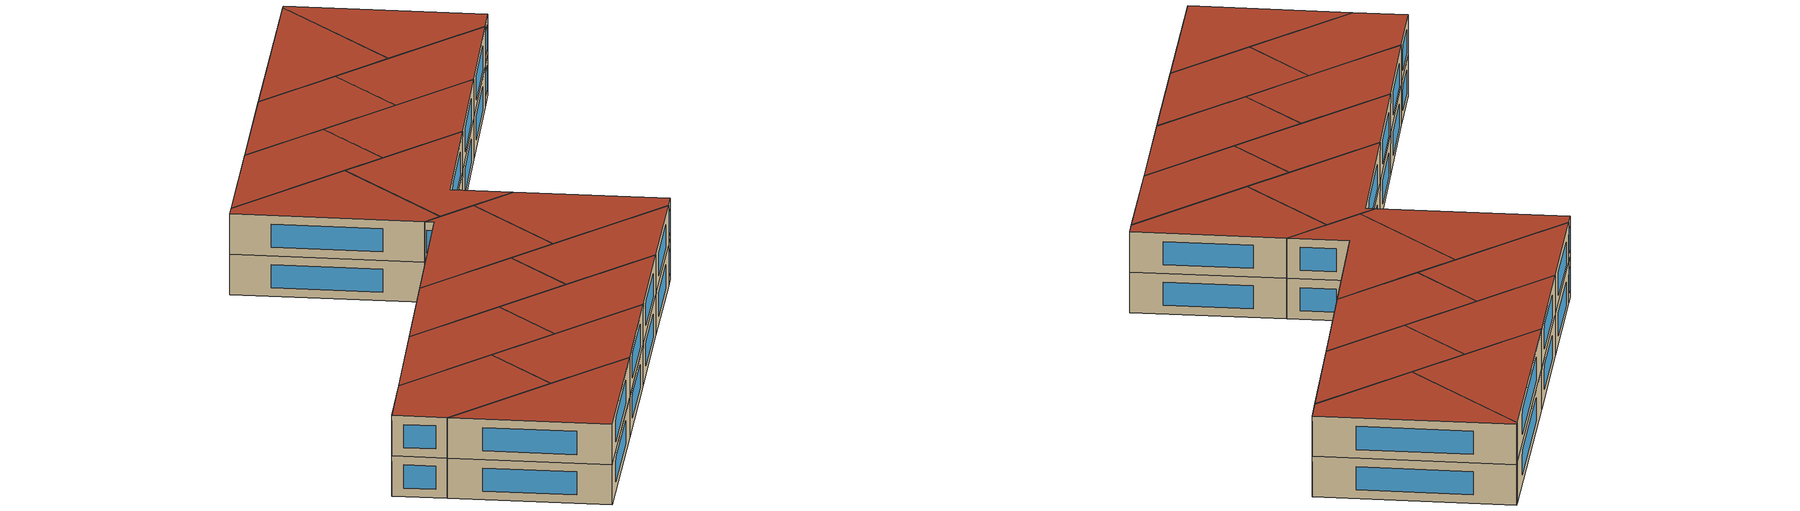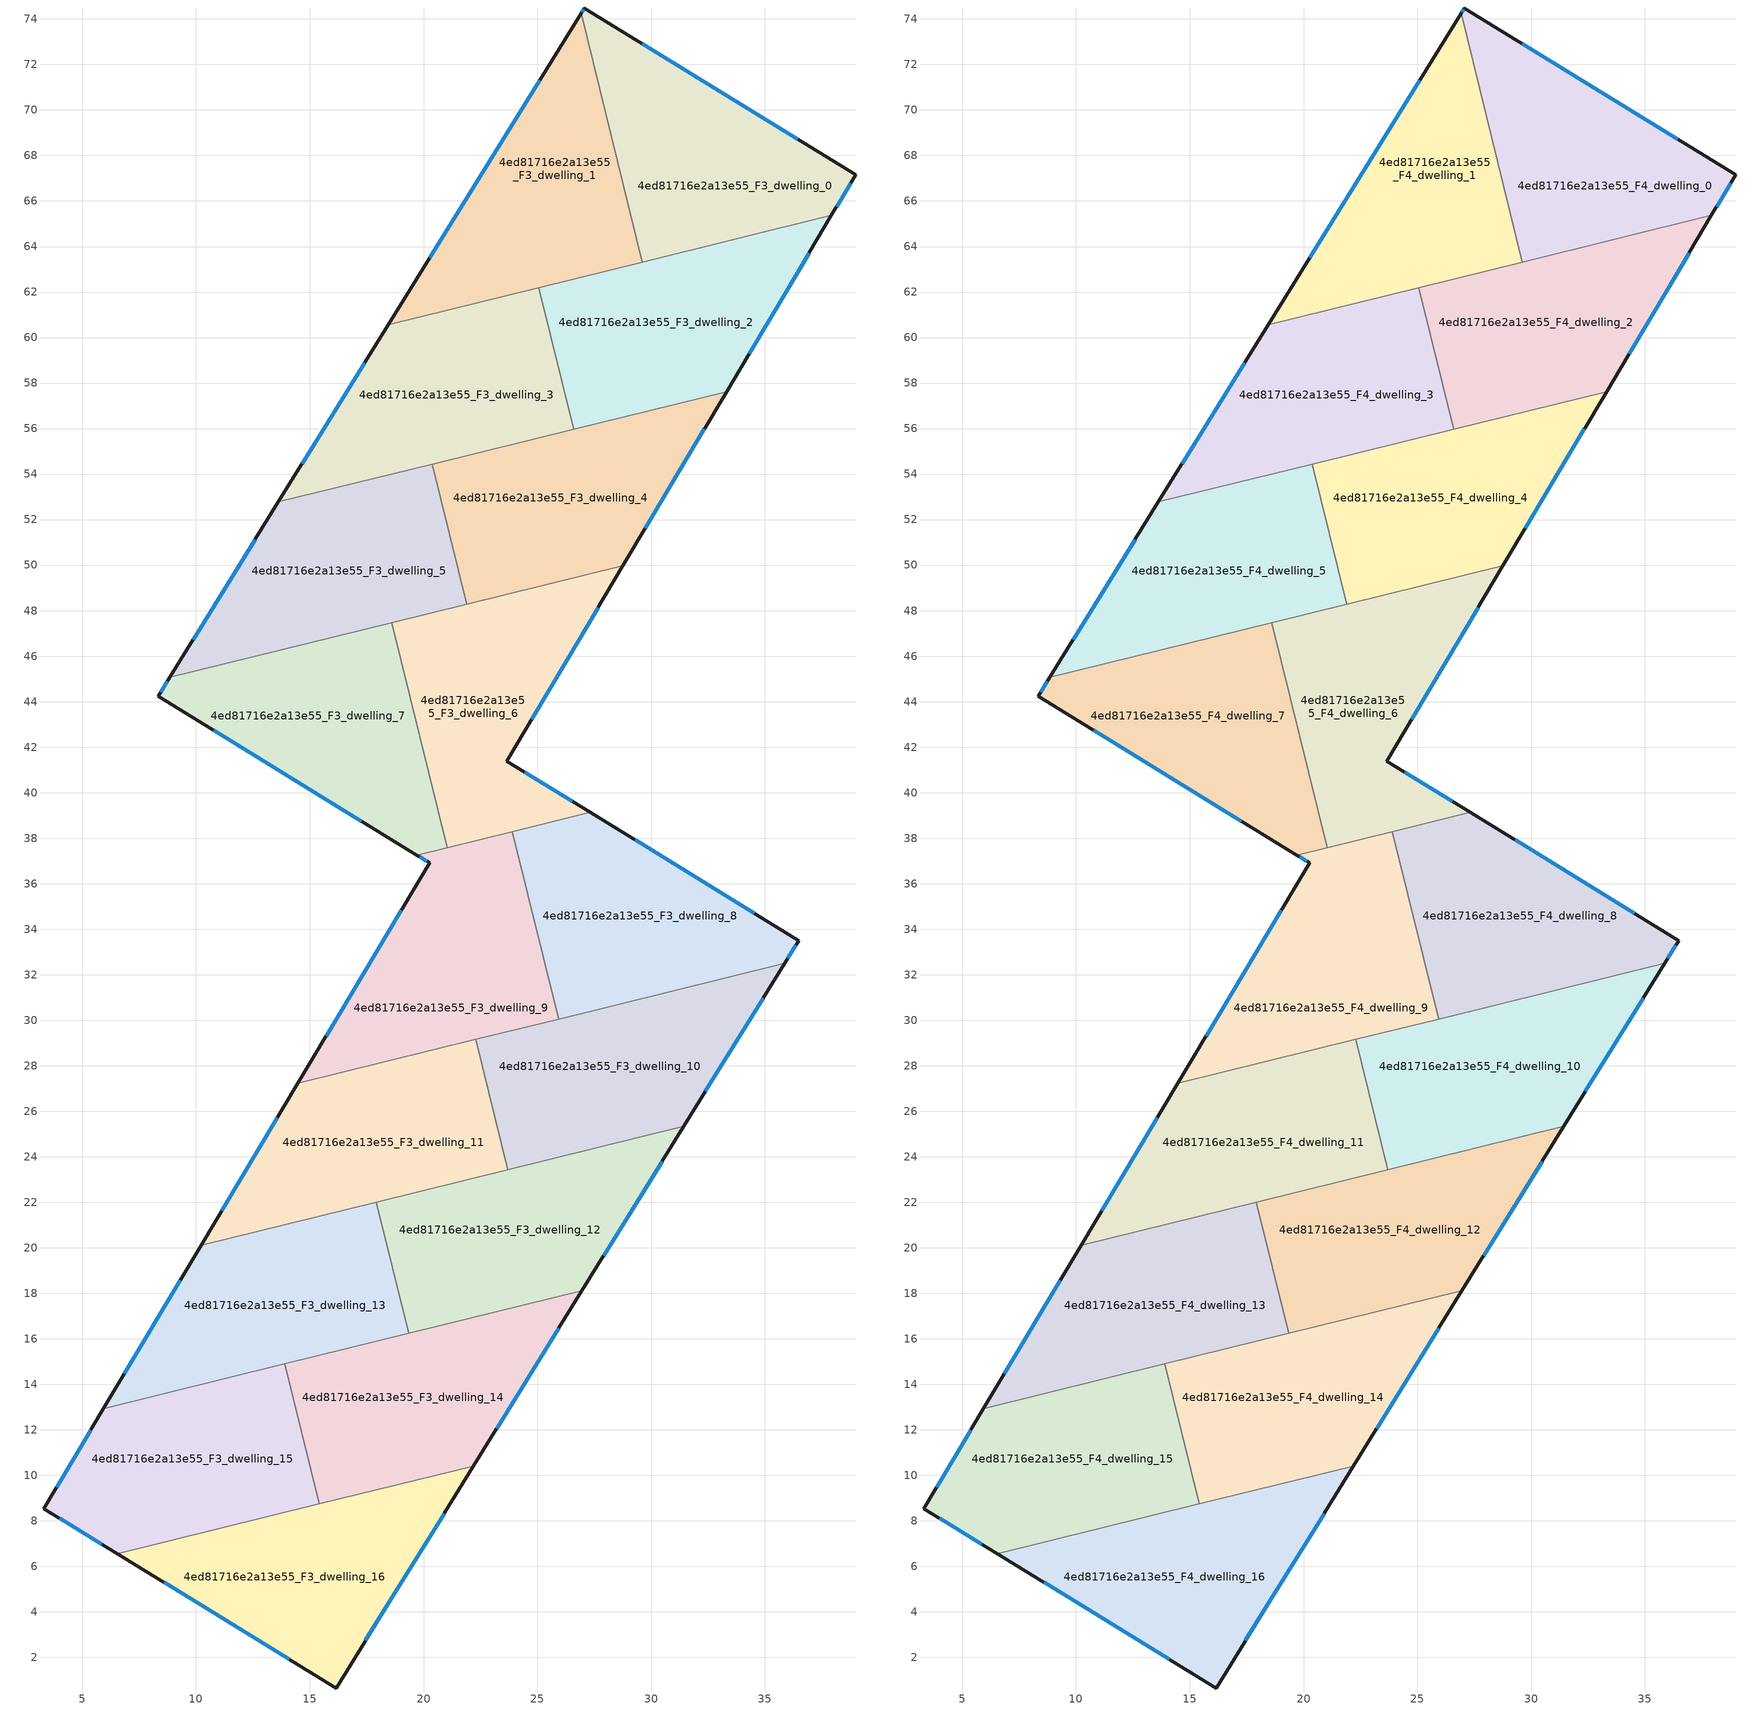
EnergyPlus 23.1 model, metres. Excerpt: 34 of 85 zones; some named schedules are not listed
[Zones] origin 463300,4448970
4ed81716e2a13e55_F3_dwelling_0
 floor to 4ed81716e2a13e55_F2_dwelling_0 (EU_floor_Construction): 38.99,67.15 37.93,65.36 29.61,63.32 26.92,74.25 27.07,74.48 z9
 wall outside (EU_wall_Construction): 37.93,65.36 38.99,67.15 27.07,74.48 26.92,74.25 z9:12
 wall to 4ed81716e2a13e55_F3_dwelling_1 (EU_wall_Construction): 26.92,74.25 29.61,63.32 z9:12
 wall to 4ed81716e2a13e55_F3_dwelling_2 (EU_wall_Construction): 29.61,63.32 37.93,65.36 z9:12
 window (EU_Window_Construction): 38.16,65.75 38.76,66.77 / 27.04,74.43 26.95,74.3 / 36.44,68.72 29.62,72.91 z9.64:11.36
4ed81716e2a13e55_F3_dwelling_1
 floor to 4ed81716e2a13e55_F2_dwelling_1 (EU_floor_Construction): 26.92,74.25 29.61,63.32 18.45,60.57 z9
 wall outside (EU_wall_Construction): 26.92,74.25 18.45,60.57 z9:12
 wall to 4ed81716e2a13e55_F3_dwelling_3 (EU_wall_Construction): 18.45,60.57 25.06,62.2 z9:12
 wall to 4ed81716e2a13e55_F3_dwelling_2 (EU_wall_Construction): 25.07,62.2 29.61,63.32 z9:12
 window (EU_Window_Construction): 25.11,71.32 20.27,63.5 z9.64:11.36
4ed81716e2a13e55_F3_dwelling_10
 floor to 4ed81716e2a13e55_F2_dwelling_10 (EU_floor_Construction): 35.88,32.5 31.44,25.34 23.71,23.43 22.3,29.16 z9
 wall outside (EU_wall_Construction): 31.44,25.34 35.88,32.5 z9:12
 wall to 4ed81716e2a13e55_F3_dwelling_11 (EU_wall_Construction): 22.3,29.16 23.71,23.43 z9:12
 wall to 4ed81716e2a13e55_F3_dwelling_12 (EU_wall_Construction): 23.71,23.43 31.44,25.34 z9:12
 wall to 4ed81716e2a13e55_F3_dwelling_8 (EU_wall_Construction): 35.88,32.5 25.94,30.05 z9:12
 wall to 4ed81716e2a13e55_F3_dwelling_9 (EU_wall_Construction): 25.94,30.05 22.3,29.16 z9:12
 window (EU_Window_Construction): 32.39,26.87 34.93,30.97 z9.64:11.36
4ed81716e2a13e55_F3_dwelling_11
 floor to 4ed81716e2a13e55_F2_dwelling_11 (EU_floor_Construction): 22.3,29.16 23.71,23.43 10.23,20.11 14.48,27.23 z9
 wall outside (EU_wall_Construction): 14.48,27.23 10.23,20.11 z9:12
 wall to 4ed81716e2a13e55_F3_dwelling_9 (EU_wall_Construction): 22.3,29.16 14.48,27.23 z9:12
 wall to 4ed81716e2a13e55_F3_dwelling_13 (EU_wall_Construction): 10.23,20.11 17.93,22.01 z9:12
 wall to 4ed81716e2a13e55_F3_dwelling_12 (EU_wall_Construction): 17.93,22.01 23.71,23.43 z9:12
 window (EU_Window_Construction): 13.57,25.71 11.14,21.64 z9.64:11.36
4ed81716e2a13e55_F3_dwelling_12
 floor to 4ed81716e2a13e55_F2_dwelling_12 (EU_floor_Construction): 31.44,25.34 26.96,18.11 19.35,16.24 17.93,22.01 z9
 wall outside (EU_wall_Construction): 26.96,18.11 31.44,25.34 z9:12
 wall to 4ed81716e2a13e55_F3_dwelling_13 (EU_wall_Construction): 17.93,22.01 19.35,16.24 z9:12
 wall to 4ed81716e2a13e55_F3_dwelling_14 (EU_wall_Construction): 19.35,16.24 26.96,18.11 z9:12
 window (EU_Window_Construction): 27.92,19.66 30.48,23.79 z9.64:11.36
4ed81716e2a13e55_F3_dwelling_13
 floor to 4ed81716e2a13e55_F2_dwelling_13 (EU_floor_Construction): 17.93,22.01 19.35,16.24 5.94,12.93 10.23,20.11 z9
 wall outside (EU_wall_Construction): 10.23,20.11 5.94,12.93 z9:12
 wall to 4ed81716e2a13e55_F3_dwelling_15 (EU_wall_Construction): 5.94,12.93 13.91,14.89 z9:12
 wall to 4ed81716e2a13e55_F3_dwelling_14 (EU_wall_Construction): 13.91,14.9 19.35,16.24 z9:12
 window (EU_Window_Construction): 9.31,18.57 6.86,14.47 z9.64:11.36
4ed81716e2a13e55_F3_dwelling_14
 floor to 4ed81716e2a13e55_F2_dwelling_14 (EU_floor_Construction): 26.96,18.11 22.2,10.41 15.42,8.74 13.91,14.89 z9
 wall outside (EU_wall_Construction): 22.2,10.41 26.96,18.11 z9:12
 wall to 4ed81716e2a13e55_F3_dwelling_15 (EU_wall_Construction): 13.91,14.89 15.42,8.74 z9:12
 wall to 4ed81716e2a13e55_F3_dwelling_16 (EU_wall_Construction): 15.42,8.74 22.2,10.41 z9:12
 window (EU_Window_Construction): 23.22,12.06 25.94,16.46 z9.64:11.36
4ed81716e2a13e55_F3_dwelling_15
 floor to 4ed81716e2a13e55_F2_dwelling_15 (EU_floor_Construction): 13.91,14.89 15.42,8.74 6.55,6.56 3.31,8.54 5.94,12.93 z9
 wall outside (EU_wall_Construction): 5.94,12.93 3.31,8.54 6.55,6.56 z9:12
 wall to 4ed81716e2a13e55_F3_dwelling_16 (EU_wall_Construction): 6.55,6.56 15.42,8.74 z9:12
 window (EU_Window_Construction): 4.01,8.12 5.85,6.98 / 5.37,11.99 3.87,9.48 z9.64:11.36
4ed81716e2a13e55_F3_dwelling_16
 floor to 4ed81716e2a13e55_F2_dwelling_16 (EU_floor_Construction): 22.2,10.41 16.15,0.66 6.55,6.56 z9
 wall outside (EU_wall_Construction): 6.55,6.56 16.15,0.66 22.2,10.41 z9:12
 window (EU_Window_Construction): 17.45,2.74 20.9,8.32 / 8.6,5.29 14.1,1.92 z9.64:11.36
4ed81716e2a13e55_F3_dwelling_2
 floor to 4ed81716e2a13e55_F2_dwelling_2 (EU_floor_Construction): 37.93,65.36 33.32,57.62 26.6,55.97 25.07,62.2 z9
 wall outside (EU_wall_Construction): 33.32,57.62 37.93,65.36 z9:12
 wall to 4ed81716e2a13e55_F3_dwelling_3 (EU_wall_Construction): 25.07,62.2 26.6,55.97 z9:12
 wall to 4ed81716e2a13e55_F3_dwelling_4 (EU_wall_Construction): 26.6,55.97 33.32,57.62 z9:12
 window (EU_Window_Construction): 34.31,59.28 36.94,63.71 z9.64:11.36
4ed81716e2a13e55_F3_dwelling_3
 floor to 4ed81716e2a13e55_F2_dwelling_3 (EU_floor_Construction): 25.07,62.2 26.6,55.97 13.63,52.78 18.45,60.57 z9
 wall outside (EU_wall_Construction): 18.45,60.57 13.63,52.78 z9:12
 wall to 4ed81716e2a13e55_F3_dwelling_5 (EU_wall_Construction): 13.63,52.78 20.38,54.44 z9:12
 wall to 4ed81716e2a13e55_F3_dwelling_4 (EU_wall_Construction): 20.38,54.44 26.6,55.97 z9:12
 window (EU_Window_Construction): 17.42,58.9 14.66,54.44 z9.64:11.36
4ed81716e2a13e55_F3_dwelling_4
 floor to 4ed81716e2a13e55_F2_dwelling_4 (EU_floor_Construction): 33.32,57.62 28.76,49.97 21.9,48.28 20.38,54.44 z9
 wall outside (EU_wall_Construction): 28.76,49.97 33.32,57.62 z9:12
 wall to 4ed81716e2a13e55_F3_dwelling_5 (EU_wall_Construction): 20.38,54.44 21.9,48.28 z9:12
 wall to 4ed81716e2a13e55_F3_dwelling_6 (EU_wall_Construction): 21.9,48.28 28.76,49.97 z9:12
 window (EU_Window_Construction): 29.74,51.61 32.34,55.98 z9.64:11.36
4ed81716e2a13e55_F3_dwelling_5
 floor to 4ed81716e2a13e55_F2_dwelling_5 (EU_floor_Construction): 20.38,54.44 21.9,48.28 8.85,45.07 13.63,52.78 z9
 wall outside (EU_wall_Construction): 13.63,52.78 8.85,45.07 z9:12
 wall to 4ed81716e2a13e55_F3_dwelling_7 (EU_wall_Construction): 8.85,45.07 18.61,47.47 z9:12
 wall to 4ed81716e2a13e55_F3_dwelling_6 (EU_wall_Construction): 18.61,47.47 21.9,48.28 z9:12
 window (EU_Window_Construction): 12.6,51.12 9.88,46.72 z9.64:11.36
4ed81716e2a13e55_F3_dwelling_6
 floor to 4ed81716e2a13e55_F2_dwelling_6 (EU_floor_Construction): 28.76,49.97 23.66,41.39 27.33,39.13 21.04,37.58 18.61,47.47 z9
 wall outside (EU_wall_Construction): 27.33,39.13 23.66,41.39 28.76,49.97 z9:12
 wall to 4ed81716e2a13e55_F3_dwelling_7 (EU_wall_Construction): 18.61,47.47 21.04,37.58 z9:12
 wall to 4ed81716e2a13e55_F3_dwelling_8 (EU_wall_Construction): 23.91,38.29 27.33,39.13 z9:12
 wall to 4ed81716e2a13e55_F3_dwelling_9 (EU_wall_Construction): 21.04,37.58 23.91,38.29 z9:12
 window (EU_Window_Construction): 24.75,43.23 27.67,48.13 / 26.54,39.61 24.44,40.9 z9.64:11.36
4ed81716e2a13e55_F3_dwelling_7
 floor to 4ed81716e2a13e55_F2_dwelling_7 (EU_floor_Construction): 18.61,47.47 21.04,37.58 19.71,37.25 8.34,44.24 8.85,45.07 z9
 wall outside (EU_wall_Construction): 8.85,45.07 8.34,44.24 19.71,37.25 z9:12
 wall to 4ed81716e2a13e55_F3_dwelling_9 (EU_wall_Construction): 19.71,37.25 21.04,37.58 z9:12
 window (EU_Window_Construction): 8.74,44.89 8.45,44.41 / 10.77,42.74 17.27,38.75 z9.64:11.36
4ed81716e2a13e55_F3_dwelling_8
 floor to 4ed81716e2a13e55_F2_dwelling_8 (EU_floor_Construction): 36.5,33.5 35.88,32.5 25.94,30.05 23.91,38.29 27.33,39.13 z9
 wall outside (EU_wall_Construction): 35.88,32.5 36.5,33.5 27.33,39.13 z9:12
 wall to 4ed81716e2a13e55_F3_dwelling_9 (EU_wall_Construction): 23.91,38.29 25.94,30.05 z9:12
 window (EU_Window_Construction): 34.53,34.71 29.3,37.92 / 36.01,32.71 36.36,33.29 z9.64:11.36
4ed81716e2a13e55_F3_dwelling_9
 floor to 4ed81716e2a13e55_F2_dwelling_9 (EU_floor_Construction): 23.91,38.29 25.94,30.05 14.48,27.23 20.26,36.91 19.71,37.25 z9
 wall outside (EU_wall_Construction): 19.71,37.25 20.26,36.91 14.48,27.23 z9:12
 window (EU_Window_Construction): 19.82,37.18 20.14,36.98 / 19.02,34.84 15.72,29.31 z9.64:11.36
4ed81716e2a13e55_F4_dwelling_0
 floor to 4ed81716e2a13e55_F3_dwelling_0 (EU_floor_Construction): 38.99,67.15 37.93,65.36 29.61,63.32 26.92,74.25 27.07,74.48 z12
 wall outside (EU_wall_Construction): 37.93,65.36 38.99,67.15 27.07,74.48 26.92,74.25 z12:15
 wall to 4ed81716e2a13e55_F4_dwelling_1 (EU_wall_Construction): 26.92,74.25 29.61,63.32 z12:15
 wall to 4ed81716e2a13e55_F4_dwelling_2 (EU_wall_Construction): 29.61,63.32 37.93,65.36 z12:15
 window (EU_Window_Construction): 38.16,65.75 38.76,66.77 / 27.04,74.43 26.95,74.3 / 36.44,68.72 29.62,72.91 z12.64:14.36
 roof outside (EU_roof_Construction): 37.93,65.36 38.99,67.15 27.07,74.48 26.92,74.25 29.61,63.32 z15
4ed81716e2a13e55_F4_dwelling_1
 floor to 4ed81716e2a13e55_F3_dwelling_1 (EU_floor_Construction): 26.92,74.25 29.61,63.32 18.45,60.57 z12
 wall outside (EU_wall_Construction): 26.92,74.25 18.45,60.57 z12:15
 wall to 4ed81716e2a13e55_F4_dwelling_3 (EU_wall_Construction): 18.45,60.57 25.06,62.2 z12:15
 wall to 4ed81716e2a13e55_F4_dwelling_2 (EU_wall_Construction): 25.07,62.2 29.61,63.32 z12:15
 window (EU_Window_Construction): 25.11,71.32 20.27,63.5 z12.64:14.36
 roof outside (EU_roof_Construction): 29.61,63.32 26.92,74.25 18.45,60.57 z15
4ed81716e2a13e55_F4_dwelling_10
 floor to 4ed81716e2a13e55_F3_dwelling_10 (EU_floor_Construction): 35.88,32.5 31.44,25.34 23.71,23.43 22.3,29.16 z12
 wall outside (EU_wall_Construction): 31.44,25.34 35.88,32.5 z12:15
 wall to 4ed81716e2a13e55_F4_dwelling_11 (EU_wall_Construction): 22.3,29.16 23.71,23.43 z12:15
 wall to 4ed81716e2a13e55_F4_dwelling_12 (EU_wall_Construction): 23.71,23.43 31.44,25.34 z12:15
 wall to 4ed81716e2a13e55_F4_dwelling_8 (EU_wall_Construction): 35.88,32.5 25.94,30.05 z12:15
 wall to 4ed81716e2a13e55_F4_dwelling_9 (EU_wall_Construction): 25.94,30.05 22.3,29.16 z12:15
 window (EU_Window_Construction): 32.39,26.87 34.93,30.97 z12.64:14.36
 roof outside (EU_roof_Construction): 31.44,25.34 35.88,32.5 22.3,29.16 23.71,23.43 z15
4ed81716e2a13e55_F4_dwelling_11
 floor to 4ed81716e2a13e55_F3_dwelling_11 (EU_floor_Construction): 22.3,29.16 23.71,23.43 10.23,20.11 14.48,27.23 z12
 wall outside (EU_wall_Construction): 14.48,27.23 10.23,20.11 z12:15
 wall to 4ed81716e2a13e55_F4_dwelling_9 (EU_wall_Construction): 22.3,29.16 14.48,27.23 z12:15
 wall to 4ed81716e2a13e55_F4_dwelling_13 (EU_wall_Construction): 10.23,20.11 17.93,22.01 z12:15
 wall to 4ed81716e2a13e55_F4_dwelling_12 (EU_wall_Construction): 17.93,22.01 23.71,23.43 z12:15
 window (EU_Window_Construction): 13.57,25.71 11.14,21.64 z12.64:14.36
 roof outside (EU_roof_Construction): 23.71,23.43 22.3,29.16 14.48,27.23 10.23,20.11 z15
4ed81716e2a13e55_F4_dwelling_12
 floor to 4ed81716e2a13e55_F3_dwelling_12 (EU_floor_Construction): 31.44,25.34 26.96,18.11 19.35,16.24 17.93,22.01 z12
 wall outside (EU_wall_Construction): 26.96,18.11 31.44,25.34 z12:15
 wall to 4ed81716e2a13e55_F4_dwelling_13 (EU_wall_Construction): 17.93,22.01 19.35,16.24 z12:15
 wall to 4ed81716e2a13e55_F4_dwelling_14 (EU_wall_Construction): 19.35,16.24 26.96,18.11 z12:15
 window (EU_Window_Construction): 27.92,19.66 30.48,23.79 z12.64:14.36
 roof outside (EU_roof_Construction): 26.96,18.11 31.44,25.34 17.93,22.01 19.35,16.24 z15
4ed81716e2a13e55_F4_dwelling_13
 floor to 4ed81716e2a13e55_F3_dwelling_13 (EU_floor_Construction): 17.93,22.01 19.35,16.24 5.94,12.93 10.23,20.11 z12
 wall outside (EU_wall_Construction): 10.23,20.11 5.94,12.93 z12:15
 wall to 4ed81716e2a13e55_F4_dwelling_15 (EU_wall_Construction): 5.94,12.93 13.91,14.89 z12:15
 wall to 4ed81716e2a13e55_F4_dwelling_14 (EU_wall_Construction): 13.91,14.9 19.35,16.24 z12:15
 window (EU_Window_Construction): 9.31,18.57 6.86,14.47 z12.64:14.36
 roof outside (EU_roof_Construction): 19.35,16.24 17.93,22.01 10.23,20.11 5.94,12.93 z15
4ed81716e2a13e55_F4_dwelling_14
 floor to 4ed81716e2a13e55_F3_dwelling_14 (EU_floor_Construction): 26.96,18.11 22.2,10.41 15.42,8.74 13.91,14.89 z12
 wall outside (EU_wall_Construction): 22.2,10.41 26.96,18.11 z12:15
 wall to 4ed81716e2a13e55_F4_dwelling_15 (EU_wall_Construction): 13.91,14.89 15.42,8.74 z12:15
 wall to 4ed81716e2a13e55_F4_dwelling_16 (EU_wall_Construction): 15.42,8.74 22.2,10.41 z12:15
 window (EU_Window_Construction): 23.22,12.06 25.94,16.46 z12.64:14.36
 roof outside (EU_roof_Construction): 22.2,10.41 26.96,18.11 13.91,14.89 15.42,8.74 z15
4ed81716e2a13e55_F4_dwelling_15
 floor to 4ed81716e2a13e55_F3_dwelling_15 (EU_floor_Construction): 13.91,14.89 15.42,8.74 6.55,6.56 3.31,8.54 5.94,12.93 z12
 wall outside (EU_wall_Construction): 5.94,12.93 3.31,8.54 6.55,6.56 z12:15
 wall to 4ed81716e2a13e55_F4_dwelling_16 (EU_wall_Construction): 6.55,6.56 15.42,8.74 z12:15
 window (EU_Window_Construction): 4.01,8.12 5.85,6.98 / 5.37,11.99 3.87,9.48 z12.64:14.36
 roof outside (EU_roof_Construction): 15.42,8.74 13.91,14.89 5.94,12.93 3.31,8.54 6.55,6.56 z15
4ed81716e2a13e55_F4_dwelling_16
 floor to 4ed81716e2a13e55_F3_dwelling_16 (EU_floor_Construction): 22.2,10.41 16.15,0.66 6.55,6.56 z12
 wall outside (EU_wall_Construction): 6.55,6.56 16.15,0.66 22.2,10.41 z12:15
 window (EU_Window_Construction): 17.45,2.74 20.9,8.32 / 8.6,5.29 14.1,1.92 z12.64:14.36
 roof outside (EU_roof_Construction): 16.15,0.66 22.2,10.41 6.55,6.56 z15
4ed81716e2a13e55_F4_dwelling_2
 floor to 4ed81716e2a13e55_F3_dwelling_2 (EU_floor_Construction): 37.93,65.36 33.32,57.62 26.6,55.97 25.07,62.2 z12
 wall outside (EU_wall_Construction): 33.32,57.62 37.93,65.36 z12:15
 wall to 4ed81716e2a13e55_F4_dwelling_3 (EU_wall_Construction): 25.07,62.2 26.6,55.97 z12:15
 wall to 4ed81716e2a13e55_F4_dwelling_4 (EU_wall_Construction): 26.6,55.97 33.32,57.62 z12:15
 window (EU_Window_Construction): 34.31,59.28 36.94,63.71 z12.64:14.36
 roof outside (EU_roof_Construction): 33.32,57.62 37.93,65.36 25.07,62.2 26.6,55.97 z15
4ed81716e2a13e55_F4_dwelling_3
 floor to 4ed81716e2a13e55_F3_dwelling_3 (EU_floor_Construction): 25.07,62.2 26.6,55.97 13.63,52.78 18.45,60.57 z12
 wall outside (EU_wall_Construction): 18.45,60.57 13.63,52.78 z12:15
 wall to 4ed81716e2a13e55_F4_dwelling_5 (EU_wall_Construction): 13.63,52.78 20.38,54.44 z12:15
 wall to 4ed81716e2a13e55_F4_dwelling_4 (EU_wall_Construction): 20.38,54.44 26.6,55.97 z12:15
 window (EU_Window_Construction): 17.42,58.9 14.66,54.44 z12.64:14.36
 roof outside (EU_roof_Construction): 26.6,55.97 25.07,62.2 18.45,60.57 13.63,52.78 z15
4ed81716e2a13e55_F4_dwelling_4
 floor to 4ed81716e2a13e55_F3_dwelling_4 (EU_floor_Construction): 33.32,57.62 28.76,49.97 21.9,48.28 20.38,54.44 z12
 wall outside (EU_wall_Construction): 28.76,49.97 33.32,57.62 z12:15
 wall to 4ed81716e2a13e55_F4_dwelling_5 (EU_wall_Construction): 20.38,54.44 21.9,48.28 z12:15
 wall to 4ed81716e2a13e55_F4_dwelling_6 (EU_wall_Construction): 21.9,48.28 28.76,49.97 z12:15
 window (EU_Window_Construction): 29.74,51.61 32.34,55.98 z12.64:14.36
 roof outside (EU_roof_Construction): 28.76,49.97 33.32,57.62 20.38,54.44 21.9,48.28 z15
4ed81716e2a13e55_F4_dwelling_5
 floor to 4ed81716e2a13e55_F3_dwelling_5 (EU_floor_Construction): 20.38,54.44 21.9,48.28 8.85,45.07 13.63,52.78 z12
 wall outside (EU_wall_Construction): 13.63,52.78 8.85,45.07 z12:15
 wall to 4ed81716e2a13e55_F4_dwelling_7 (EU_wall_Construction): 8.85,45.07 18.61,47.47 z12:15
 wall to 4ed81716e2a13e55_F4_dwelling_6 (EU_wall_Construction): 18.61,47.47 21.9,48.28 z12:15
 window (EU_Window_Construction): 12.6,51.12 9.88,46.72 z12.64:14.36
 roof outside (EU_roof_Construction): 21.9,48.28 20.38,54.44 13.63,52.78 8.85,45.07 z15
4ed81716e2a13e55_F4_dwelling_6
 floor to 4ed81716e2a13e55_F3_dwelling_6 (EU_floor_Construction): 28.76,49.97 23.66,41.39 27.33,39.13 21.04,37.58 18.61,47.47 z12
 wall outside (EU_wall_Construction): 27.33,39.13 23.66,41.39 28.76,49.97 z12:15
 wall to 4ed81716e2a13e55_F4_dwelling_7 (EU_wall_Construction): 18.61,47.47 21.04,37.58 z12:15
 wall to 4ed81716e2a13e55_F4_dwelling_8 (EU_wall_Construction): 23.91,38.29 27.33,39.13 z12:15
 wall to 4ed81716e2a13e55_F4_dwelling_9 (EU_wall_Construction): 21.04,37.58 23.91,38.29 z12:15
 window (EU_Window_Construction): 24.75,43.23 27.67,48.13 / 26.54,39.61 24.44,40.9 z12.64:14.36
 roof outside (EU_roof_Construction): 27.33,39.13 23.66,41.39 28.76,49.97 18.61,47.47 21.04,37.58 z15
4ed81716e2a13e55_F4_dwelling_7
 floor to 4ed81716e2a13e55_F3_dwelling_7 (EU_floor_Construction): 18.61,47.47 21.04,37.58 19.71,37.25 8.34,44.24 8.85,45.07 z12
 wall outside (EU_wall_Construction): 8.85,45.07 8.34,44.24 19.71,37.25 z12:15
 wall to 4ed81716e2a13e55_F4_dwelling_9 (EU_wall_Construction): 19.71,37.25 21.04,37.58 z12:15
 window (EU_Window_Construction): 8.74,44.89 8.45,44.41 / 10.77,42.74 17.27,38.75 z12.64:14.36
 roof outside (EU_roof_Construction): 21.04,37.58 18.61,47.47 8.85,45.07 8.34,44.24 19.71,37.25 z15
4ed81716e2a13e55_F4_dwelling_8
 floor to 4ed81716e2a13e55_F3_dwelling_8 (EU_floor_Construction): 36.5,33.5 35.88,32.5 25.94,30.05 23.91,38.29 27.33,39.13 z12
 wall outside (EU_wall_Construction): 35.88,32.5 36.5,33.5 27.33,39.13 z12:15
 wall to 4ed81716e2a13e55_F4_dwelling_9 (EU_wall_Construction): 23.91,38.29 25.94,30.05 z12:15
 window (EU_Window_Construction): 34.53,34.71 29.3,37.92 / 36.01,32.71 36.36,33.29 z12.64:14.36
 roof outside (EU_roof_Construction): 35.88,32.5 36.5,33.5 27.33,39.13 23.91,38.29 25.94,30.05 z15
4ed81716e2a13e55_F4_dwelling_9
 floor to 4ed81716e2a13e55_F3_dwelling_9 (EU_floor_Construction): 23.91,38.29 25.94,30.05 14.48,27.23 20.26,36.91 19.71,37.25 z12
 wall outside (EU_wall_Construction): 19.71,37.25 20.26,36.91 14.48,27.23 z12:15
 window (EU_Window_Construction): 19.82,37.18 20.14,36.98 / 19.02,34.84 15.72,29.31 z12.64:14.36
 roof outside (EU_roof_Construction): 25.94,30.05 23.91,38.29 19.71,37.25 20.26,36.91 14.48,27.23 z15
[Building]
EU S2 Campaign: North Axis=0; Terrain=City; Solar Distribution=FullExterior
[Site:Location]
Yerevan-Zvartnots.Intl.AP: Latitude=40.15; Longitude=44.383; Time Zone=4; Elevation=854
[SizingPeriod:WeatherFileDays]
AnnualSizingPeriod: Begin Month=1; Begin Day of Month=1; End Month=12; End Day of Month=31; Day of Week for Start Day=Monday; Use Weather File Daylight Saving Period=No; Use Weather File Rain and Snow Indicators=No
[MATERIAL]
EU_InternalMass_Material: Roughness=MediumRough; Thickness=0.1; Conductivity=1; Density=1800; Specific Heat=900; Thermal Absorptance=0.9; Solar Absorptance=0.7; Visible Absorptance=0.7
[MATERIAL:NOMASS] Roughness=MediumRough; Thermal Absorptance=0.9; Solar Absorptance=0.7; Visible Absorptance=0.7
Name | Thermal Resistance
EU_wall_NoMass | 1.05043
EU_roof_NoMass | 1.45357
EU_floor_NoMass | 0.478065
[WINDOWMATERIAL:SIMPLEGLAZINGSYSTEM]
EU_Window_SimpleGlazing: UFactor=2.5566; Solar Heat Gain Coefficient=0.75; Visible Transmittance=0.75
[CONSTRUCTION]
EU_wall_Construction: EU_wall_NoMass
EU_roof_Construction: EU_roof_NoMass
EU_floor_Construction: EU_floor_NoMass
EU_Window_Construction: EU_Window_SimpleGlazing
EU_InternalMass_Construction: EU_InternalMass_Material
[ZONE] Type=1; Multiplier=1; Ceiling Height=autocalculate; Floor Area=autocalculate; Part of Total Floor Area=Yes
Name | Volume
4ed81716e2a13e55_F3_dwelling_0; 4ed81716e2a13e55_F4_dwelling_0; 4ed81716e2a13e55_F3_dwelling_13; 4ed81716e2a13e55_F4_dwelling_13 | 194.057
4ed81716e2a13e55_F3_dwelling_1; 4ed81716e2a13e55_F4_dwelling_1; 4ed81716e2a13e55_F3_dwelling_11; 4ed81716e2a13e55_F4_dwelling_11 | 194.056
4ed81716e2a13e55_F3_dwelling_10; 4ed81716e2a13e55_F4_dwelling_10; 4ed81716e2a13e55_F3_dwelling_7; 4ed81716e2a13e55_F4_dwelling_7 | 194.049
4ed81716e2a13e55_F3_dwelling_12; 4ed81716e2a13e55_F4_dwelling_12 | 194.041
4ed81716e2a13e55_F3_dwelling_14; 4ed81716e2a13e55_F4_dwelling_14 | 194.054
4ed81716e2a13e55_F3_dwelling_15; 4ed81716e2a13e55_F4_dwelling_15 | 194.063
4ed81716e2a13e55_F3_dwelling_16; 4ed81716e2a13e55_F4_dwelling_16; 4ed81716e2a13e55_F3_dwelling_5; 4ed81716e2a13e55_F4_dwelling_5 | 194.046
4ed81716e2a13e55_F3_dwelling_2; 4ed81716e2a13e55_F4_dwelling_2 | 194.045
4ed81716e2a13e55_F3_dwelling_3; 4ed81716e2a13e55_F4_dwelling_3 | 194.053
4ed81716e2a13e55_F3_dwelling_4; 4ed81716e2a13e55_F4_dwelling_4 | 194.058
4ed81716e2a13e55_F3_dwelling_6; 4ed81716e2a13e55_F4_dwelling_6 | 194.039
4ed81716e2a13e55_F3_dwelling_8; 4ed81716e2a13e55_F4_dwelling_8 | 194.042
4ed81716e2a13e55_F3_dwelling_9; 4ed81716e2a13e55_F4_dwelling_9 | 194.05
[INTERNALMASS] Construction=EU_InternalMass_Construction
Name | Zone or ZoneList | Surface Area
4ed81716e2a13e55_F3_dwelling_0_EU_InternalMass | 4ed81716e2a13e55_F3_dwelling_0 | 64.6848
4ed81716e2a13e55_F3_dwelling_1_EU_InternalMass | 4ed81716e2a13e55_F3_dwelling_1 | 64.685
4ed81716e2a13e55_F3_dwelling_2_EU_InternalMass | 4ed81716e2a13e55_F3_dwelling_2 | 64.6818
4ed81716e2a13e55_F3_dwelling_3_EU_InternalMass | 4ed81716e2a13e55_F3_dwelling_3 | 64.6837
4ed81716e2a13e55_F3_dwelling_4_EU_InternalMass | 4ed81716e2a13e55_F3_dwelling_4 | 64.6871
4ed81716e2a13e55_F3_dwelling_5_EU_InternalMass | 4ed81716e2a13e55_F3_dwelling_5 | 64.6851
4ed81716e2a13e55_F3_dwelling_6_EU_InternalMass | 4ed81716e2a13e55_F3_dwelling_6 | 64.6796
4ed81716e2a13e55_F3_dwelling_7_EU_InternalMass | 4ed81716e2a13e55_F3_dwelling_7 | 64.6816
4ed81716e2a13e55_F3_dwelling_8_EU_InternalMass | 4ed81716e2a13e55_F3_dwelling_8 | 64.6768
4ed81716e2a13e55_F3_dwelling_9_EU_InternalMass | 4ed81716e2a13e55_F3_dwelling_9 | 64.6799
4ed81716e2a13e55_F3_dwelling_10_EU_InternalMass | 4ed81716e2a13e55_F3_dwelling_10 | 64.6841
4ed81716e2a13e55_F3_dwelling_11_EU_InternalMass | 4ed81716e2a13e55_F3_dwelling_11 | 64.6823
4ed81716e2a13e55_F3_dwelling_12_EU_InternalMass | 4ed81716e2a13e55_F3_dwelling_12 | 64.6816
4ed81716e2a13e55_F3_dwelling_13_EU_InternalMass | 4ed81716e2a13e55_F3_dwelling_13 | 64.6868
4ed81716e2a13e55_F3_dwelling_14_EU_InternalMass | 4ed81716e2a13e55_F3_dwelling_14 | 64.6855
4ed81716e2a13e55_F3_dwelling_15_EU_InternalMass | 4ed81716e2a13e55_F3_dwelling_15 | 64.6881
4ed81716e2a13e55_F3_dwelling_16_EU_InternalMass | 4ed81716e2a13e55_F3_dwelling_16 | 64.6822
4ed81716e2a13e55_F4_dwelling_0_EU_InternalMass | 4ed81716e2a13e55_F4_dwelling_0 | 64.6848
4ed81716e2a13e55_F4_dwelling_1_EU_InternalMass | 4ed81716e2a13e55_F4_dwelling_1 | 64.685
4ed81716e2a13e55_F4_dwelling_2_EU_InternalMass | 4ed81716e2a13e55_F4_dwelling_2 | 64.6818
4ed81716e2a13e55_F4_dwelling_3_EU_InternalMass | 4ed81716e2a13e55_F4_dwelling_3 | 64.6837
4ed81716e2a13e55_F4_dwelling_4_EU_InternalMass | 4ed81716e2a13e55_F4_dwelling_4 | 64.6871
4ed81716e2a13e55_F4_dwelling_5_EU_InternalMass | 4ed81716e2a13e55_F4_dwelling_5 | 64.6851
4ed81716e2a13e55_F4_dwelling_6_EU_InternalMass | 4ed81716e2a13e55_F4_dwelling_6 | 64.6796
4ed81716e2a13e55_F4_dwelling_7_EU_InternalMass | 4ed81716e2a13e55_F4_dwelling_7 | 64.6816
4ed81716e2a13e55_F4_dwelling_8_EU_InternalMass | 4ed81716e2a13e55_F4_dwelling_8 | 64.6768
4ed81716e2a13e55_F4_dwelling_9_EU_InternalMass | 4ed81716e2a13e55_F4_dwelling_9 | 64.6799
4ed81716e2a13e55_F4_dwelling_10_EU_InternalMass | 4ed81716e2a13e55_F4_dwelling_10 | 64.6841
4ed81716e2a13e55_F4_dwelling_11_EU_InternalMass | 4ed81716e2a13e55_F4_dwelling_11 | 64.6823
4ed81716e2a13e55_F4_dwelling_12_EU_InternalMass | 4ed81716e2a13e55_F4_dwelling_12 | 64.6816
4ed81716e2a13e55_F4_dwelling_13_EU_InternalMass | 4ed81716e2a13e55_F4_dwelling_13 | 64.6868
4ed81716e2a13e55_F4_dwelling_14_EU_InternalMass | 4ed81716e2a13e55_F4_dwelling_14 | 64.6855
4ed81716e2a13e55_F4_dwelling_15_EU_InternalMass | 4ed81716e2a13e55_F4_dwelling_15 | 64.6881
4ed81716e2a13e55_F4_dwelling_16_EU_InternalMass | 4ed81716e2a13e55_F4_dwelling_16 | 64.6822
[OTHEREQUIPMENT] Fuel Type=Electricity; Design Level Calculation Method=Watts/Area; Power per Zone Floor Area=1; Fraction Latent=0; Fraction Radiant=0; Fraction Lost=0; Carbon Dioxide Generation Rate=0; EndUse Subcategory=EU_Step8_InternalGains
Name | Zone or ZoneList or Space or SpaceList | Schedule
EU_Step8_InternalGain_4ed81716e2a13e55_F3_dwelling_0_f000 | 4ed81716e2a13e55_F3_dwelling_0 | EU_Step8_GainSchedule_4ed81716e2a13e55_F3_dwelling_0_f000
EU_Step8_InternalGain_4ed81716e2a13e55_F3_dwelling_1_f000 | 4ed81716e2a13e55_F3_dwelling_1 | EU_Step8_GainSchedule_4ed81716e2a13e55_F3_dwelling_1_f000
EU_Step8_InternalGain_4ed81716e2a13e55_F3_dwelling_2_f000 | 4ed81716e2a13e55_F3_dwelling_2 | EU_Step8_GainSchedule_4ed81716e2a13e55_F3_dwelling_2_f000
EU_Step8_InternalGain_4ed81716e2a13e55_F3_dwelling_3_f000 | 4ed81716e2a13e55_F3_dwelling_3 | EU_Step8_GainSchedule_4ed81716e2a13e55_F3_dwelling_3_f000
EU_Step8_InternalGain_4ed81716e2a13e55_F3_dwelling_4_f000 | 4ed81716e2a13e55_F3_dwelling_4 | EU_Step8_GainSchedule_4ed81716e2a13e55_F3_dwelling_4_f000
EU_Step8_InternalGain_4ed81716e2a13e55_F3_dwelling_5_f000 | 4ed81716e2a13e55_F3_dwelling_5 | EU_Step8_GainSchedule_4ed81716e2a13e55_F3_dwelling_5_f000
EU_Step8_InternalGain_4ed81716e2a13e55_F3_dwelling_6_f000 | 4ed81716e2a13e55_F3_dwelling_6 | EU_Step8_GainSchedule_4ed81716e2a13e55_F3_dwelling_6_f000
EU_Step8_InternalGain_4ed81716e2a13e55_F3_dwelling_7_f000 | 4ed81716e2a13e55_F3_dwelling_7 | EU_Step8_GainSchedule_4ed81716e2a13e55_F3_dwelling_7_f000
EU_Step8_InternalGain_4ed81716e2a13e55_F3_dwelling_8_f000 | 4ed81716e2a13e55_F3_dwelling_8 | EU_Step8_GainSchedule_4ed81716e2a13e55_F3_dwelling_8_f000
EU_Step8_InternalGain_4ed81716e2a13e55_F3_dwelling_9_f000 | 4ed81716e2a13e55_F3_dwelling_9 | EU_Step8_GainSchedule_4ed81716e2a13e55_F3_dwelling_9_f000
EU_Step8_InternalGain_4ed81716e2a13e55_F3_dwelling_10_f000 | 4ed81716e2a13e55_F3_dwelling_10 | EU_Step8_GainSchedule_4ed81716e2a13e55_F3_dwelling_10_f000
EU_Step8_InternalGain_4ed81716e2a13e55_F3_dwelling_11_f000 | 4ed81716e2a13e55_F3_dwelling_11 | EU_Step8_GainSchedule_4ed81716e2a13e55_F3_dwelling_11_f000
EU_Step8_InternalGain_4ed81716e2a13e55_F3_dwelling_12_f000 | 4ed81716e2a13e55_F3_dwelling_12 | EU_Step8_GainSchedule_4ed81716e2a13e55_F3_dwelling_12_f000
EU_Step8_InternalGain_4ed81716e2a13e55_F3_dwelling_13_f000 | 4ed81716e2a13e55_F3_dwelling_13 | EU_Step8_GainSchedule_4ed81716e2a13e55_F3_dwelling_13_f000
EU_Step8_InternalGain_4ed81716e2a13e55_F3_dwelling_14_f000 | 4ed81716e2a13e55_F3_dwelling_14 | EU_Step8_GainSchedule_4ed81716e2a13e55_F3_dwelling_14_f000
EU_Step8_InternalGain_4ed81716e2a13e55_F3_dwelling_15_f000 | 4ed81716e2a13e55_F3_dwelling_15 | EU_Step8_GainSchedule_4ed81716e2a13e55_F3_dwelling_15_f000
EU_Step8_InternalGain_4ed81716e2a13e55_F3_dwelling_16_f000 | 4ed81716e2a13e55_F3_dwelling_16 | EU_Step8_GainSchedule_4ed81716e2a13e55_F3_dwelling_16_f000
EU_Step8_InternalGain_4ed81716e2a13e55_F4_dwelling_0_f000 | 4ed81716e2a13e55_F4_dwelling_0 | EU_Step8_GainSchedule_4ed81716e2a13e55_F4_dwelling_0_f000
EU_Step8_InternalGain_4ed81716e2a13e55_F4_dwelling_1_f000 | 4ed81716e2a13e55_F4_dwelling_1 | EU_Step8_GainSchedule_4ed81716e2a13e55_F4_dwelling_1_f000
EU_Step8_InternalGain_4ed81716e2a13e55_F4_dwelling_2_f000 | 4ed81716e2a13e55_F4_dwelling_2 | EU_Step8_GainSchedule_4ed81716e2a13e55_F4_dwelling_2_f000
EU_Step8_InternalGain_4ed81716e2a13e55_F4_dwelling_3_f000 | 4ed81716e2a13e55_F4_dwelling_3 | EU_Step8_GainSchedule_4ed81716e2a13e55_F4_dwelling_3_f000
EU_Step8_InternalGain_4ed81716e2a13e55_F4_dwelling_4_f000 | 4ed81716e2a13e55_F4_dwelling_4 | EU_Step8_GainSchedule_4ed81716e2a13e55_F4_dwelling_4_f000
EU_Step8_InternalGain_4ed81716e2a13e55_F4_dwelling_5_f000 | 4ed81716e2a13e55_F4_dwelling_5 | EU_Step8_GainSchedule_4ed81716e2a13e55_F4_dwelling_5_f000
EU_Step8_InternalGain_4ed81716e2a13e55_F4_dwelling_6_f000 | 4ed81716e2a13e55_F4_dwelling_6 | EU_Step8_GainSchedule_4ed81716e2a13e55_F4_dwelling_6_f000
EU_Step8_InternalGain_4ed81716e2a13e55_F4_dwelling_7_f000 | 4ed81716e2a13e55_F4_dwelling_7 | EU_Step8_GainSchedule_4ed81716e2a13e55_F4_dwelling_7_f000
EU_Step8_InternalGain_4ed81716e2a13e55_F4_dwelling_8_f000 | 4ed81716e2a13e55_F4_dwelling_8 | EU_Step8_GainSchedule_4ed81716e2a13e55_F4_dwelling_8_f000
EU_Step8_InternalGain_4ed81716e2a13e55_F4_dwelling_9_f000 | 4ed81716e2a13e55_F4_dwelling_9 | EU_Step8_GainSchedule_4ed81716e2a13e55_F4_dwelling_9_f000
EU_Step8_InternalGain_4ed81716e2a13e55_F4_dwelling_10_f000 | 4ed81716e2a13e55_F4_dwelling_10 | EU_Step8_GainSchedule_4ed81716e2a13e55_F4_dwelling_10_f000
EU_Step8_InternalGain_4ed81716e2a13e55_F4_dwelling_11_f000 | 4ed81716e2a13e55_F4_dwelling_11 | EU_Step8_GainSchedule_4ed81716e2a13e55_F4_dwelling_11_f000
EU_Step8_InternalGain_4ed81716e2a13e55_F4_dwelling_12_f000 | 4ed81716e2a13e55_F4_dwelling_12 | EU_Step8_GainSchedule_4ed81716e2a13e55_F4_dwelling_12_f000
EU_Step8_InternalGain_4ed81716e2a13e55_F4_dwelling_13_f000 | 4ed81716e2a13e55_F4_dwelling_13 | EU_Step8_GainSchedule_4ed81716e2a13e55_F4_dwelling_13_f000
EU_Step8_InternalGain_4ed81716e2a13e55_F4_dwelling_14_f000 | 4ed81716e2a13e55_F4_dwelling_14 | EU_Step8_GainSchedule_4ed81716e2a13e55_F4_dwelling_14_f000
EU_Step8_InternalGain_4ed81716e2a13e55_F4_dwelling_15_f000 | 4ed81716e2a13e55_F4_dwelling_15 | EU_Step8_GainSchedule_4ed81716e2a13e55_F4_dwelling_15_f000
EU_Step8_InternalGain_4ed81716e2a13e55_F4_dwelling_16_f000 | 4ed81716e2a13e55_F4_dwelling_16 | EU_Step8_GainSchedule_4ed81716e2a13e55_F4_dwelling_16_f000
[ZONEVENTILATION:DESIGNFLOWRATE] Schedule=EU_AlwaysOn; Design Flow Rate Calculation Method=AirChanges/Hour; Air Changes per Hour=0.557805; Ventilation Type=Natural; Fan Pressure Rise=0; Fan Total Efficiency=1; Constant Term Coefficient=1; Temperature Term Coefficient=0; Velocity Term Coefficient=0; Velocity Squared Term Coefficient=0; Minimum Indoor Temperature=-100; Maximum Indoor Temperature=100; Delta Temperature=-100; Minimum Outdoor Temperature=-100; Maximum Outdoor Temperature=100; Maximum Wind Speed=40
Name | Zone or ZoneList or Space or SpaceList
EU_ConstantAir_4ed81716e2a13e55_F3_dwelling_0 | 4ed81716e2a13e55_F3_dwelling_0
EU_ConstantAir_4ed81716e2a13e55_F3_dwelling_1 | 4ed81716e2a13e55_F3_dwelling_1
EU_ConstantAir_4ed81716e2a13e55_F3_dwelling_2 | 4ed81716e2a13e55_F3_dwelling_2
EU_ConstantAir_4ed81716e2a13e55_F3_dwelling_3 | 4ed81716e2a13e55_F3_dwelling_3
EU_ConstantAir_4ed81716e2a13e55_F3_dwelling_4 | 4ed81716e2a13e55_F3_dwelling_4
EU_ConstantAir_4ed81716e2a13e55_F3_dwelling_5 | 4ed81716e2a13e55_F3_dwelling_5
EU_ConstantAir_4ed81716e2a13e55_F3_dwelling_6 | 4ed81716e2a13e55_F3_dwelling_6
EU_ConstantAir_4ed81716e2a13e55_F3_dwelling_7 | 4ed81716e2a13e55_F3_dwelling_7
EU_ConstantAir_4ed81716e2a13e55_F3_dwelling_8 | 4ed81716e2a13e55_F3_dwelling_8
EU_ConstantAir_4ed81716e2a13e55_F3_dwelling_9 | 4ed81716e2a13e55_F3_dwelling_9
EU_ConstantAir_4ed81716e2a13e55_F3_dwelling_10 | 4ed81716e2a13e55_F3_dwelling_10
EU_ConstantAir_4ed81716e2a13e55_F3_dwelling_11 | 4ed81716e2a13e55_F3_dwelling_11
EU_ConstantAir_4ed81716e2a13e55_F3_dwelling_12 | 4ed81716e2a13e55_F3_dwelling_12
EU_ConstantAir_4ed81716e2a13e55_F3_dwelling_13 | 4ed81716e2a13e55_F3_dwelling_13
EU_ConstantAir_4ed81716e2a13e55_F3_dwelling_14 | 4ed81716e2a13e55_F3_dwelling_14
EU_ConstantAir_4ed81716e2a13e55_F3_dwelling_15 | 4ed81716e2a13e55_F3_dwelling_15
EU_ConstantAir_4ed81716e2a13e55_F3_dwelling_16 | 4ed81716e2a13e55_F3_dwelling_16
EU_ConstantAir_4ed81716e2a13e55_F4_dwelling_0 | 4ed81716e2a13e55_F4_dwelling_0
EU_ConstantAir_4ed81716e2a13e55_F4_dwelling_1 | 4ed81716e2a13e55_F4_dwelling_1
EU_ConstantAir_4ed81716e2a13e55_F4_dwelling_2 | 4ed81716e2a13e55_F4_dwelling_2
EU_ConstantAir_4ed81716e2a13e55_F4_dwelling_3 | 4ed81716e2a13e55_F4_dwelling_3
EU_ConstantAir_4ed81716e2a13e55_F4_dwelling_4 | 4ed81716e2a13e55_F4_dwelling_4
EU_ConstantAir_4ed81716e2a13e55_F4_dwelling_5 | 4ed81716e2a13e55_F4_dwelling_5
EU_ConstantAir_4ed81716e2a13e55_F4_dwelling_6 | 4ed81716e2a13e55_F4_dwelling_6
EU_ConstantAir_4ed81716e2a13e55_F4_dwelling_7 | 4ed81716e2a13e55_F4_dwelling_7
EU_ConstantAir_4ed81716e2a13e55_F4_dwelling_8 | 4ed81716e2a13e55_F4_dwelling_8
EU_ConstantAir_4ed81716e2a13e55_F4_dwelling_9 | 4ed81716e2a13e55_F4_dwelling_9
EU_ConstantAir_4ed81716e2a13e55_F4_dwelling_10 | 4ed81716e2a13e55_F4_dwelling_10
EU_ConstantAir_4ed81716e2a13e55_F4_dwelling_11 | 4ed81716e2a13e55_F4_dwelling_11
EU_ConstantAir_4ed81716e2a13e55_F4_dwelling_12 | 4ed81716e2a13e55_F4_dwelling_12
EU_ConstantAir_4ed81716e2a13e55_F4_dwelling_13 | 4ed81716e2a13e55_F4_dwelling_13
EU_ConstantAir_4ed81716e2a13e55_F4_dwelling_14 | 4ed81716e2a13e55_F4_dwelling_14
EU_ConstantAir_4ed81716e2a13e55_F4_dwelling_15 | 4ed81716e2a13e55_F4_dwelling_15
EU_ConstantAir_4ed81716e2a13e55_F4_dwelling_16 | 4ed81716e2a13e55_F4_dwelling_16
[HVACTEMPLATE:ZONE:IDEALLOADSAIRSYSTEM] System Availability Schedule=EU_AlwaysOn; Maximum Heating Supply Air Temperature=50; Minimum Cooling Supply Air Temperature=13; Maximum Heating Supply Air Humidity Ratio=0.0156; Minimum Cooling Supply Air Humidity Ratio=0.0077; Heating Limit=NoLimit; Cooling Limit=NoLimit; Heating Availability Schedule=EU_AlwaysOn; Cooling Availability Schedule=EU_CoolingOff; Dehumidification Control Type=ConstantSensibleHeatRatio; Cooling Sensible Heat Ratio=0.7; Dehumidification Setpoint=60; Humidification Control Type=None; Humidification Setpoint=30; Outdoor Air Method=None; Outdoor Air Flow Rate per Person=0.00944; Outdoor Air Flow Rate per Zone Floor Area=0; Outdoor Air Flow Rate per Zone=0; Demand Controlled Ventilation Type=None; Outdoor Air Economizer Type=NoEconomizer; Heat Recovery Type=None; Sensible Heat Recovery Effectiveness=0.7; Latent Heat Recovery Effectiveness=0.65
Name | Template Thermostat
4ed81716e2a13e55_F3_dwelling_0 | EU_HeatOnly_4ed81716e2a13e55_F3_dwelling_0
4ed81716e2a13e55_F3_dwelling_1 | EU_HeatOnly_4ed81716e2a13e55_F3_dwelling_1
4ed81716e2a13e55_F3_dwelling_2 | EU_HeatOnly_4ed81716e2a13e55_F3_dwelling_2
4ed81716e2a13e55_F3_dwelling_3 | EU_HeatOnly_4ed81716e2a13e55_F3_dwelling_3
4ed81716e2a13e55_F3_dwelling_4 | EU_HeatOnly_4ed81716e2a13e55_F3_dwelling_4
4ed81716e2a13e55_F3_dwelling_5 | EU_HeatOnly_4ed81716e2a13e55_F3_dwelling_5
4ed81716e2a13e55_F3_dwelling_6 | EU_HeatOnly_4ed81716e2a13e55_F3_dwelling_6
4ed81716e2a13e55_F3_dwelling_7 | EU_HeatOnly_4ed81716e2a13e55_F3_dwelling_7
4ed81716e2a13e55_F3_dwelling_8 | EU_HeatOnly_4ed81716e2a13e55_F3_dwelling_8
4ed81716e2a13e55_F3_dwelling_9 | EU_HeatOnly_4ed81716e2a13e55_F3_dwelling_9
4ed81716e2a13e55_F3_dwelling_10 | EU_HeatOnly_4ed81716e2a13e55_F3_dwelling_10
4ed81716e2a13e55_F3_dwelling_11 | EU_HeatOnly_4ed81716e2a13e55_F3_dwelling_11
4ed81716e2a13e55_F3_dwelling_12 | EU_HeatOnly_4ed81716e2a13e55_F3_dwelling_12
4ed81716e2a13e55_F3_dwelling_13 | EU_HeatOnly_4ed81716e2a13e55_F3_dwelling_13
4ed81716e2a13e55_F3_dwelling_14 | EU_HeatOnly_4ed81716e2a13e55_F3_dwelling_14
4ed81716e2a13e55_F3_dwelling_15 | EU_HeatOnly_4ed81716e2a13e55_F3_dwelling_15
4ed81716e2a13e55_F3_dwelling_16 | EU_HeatOnly_4ed81716e2a13e55_F3_dwelling_16
4ed81716e2a13e55_F4_dwelling_0 | EU_HeatOnly_4ed81716e2a13e55_F4_dwelling_0
4ed81716e2a13e55_F4_dwelling_1 | EU_HeatOnly_4ed81716e2a13e55_F4_dwelling_1
4ed81716e2a13e55_F4_dwelling_2 | EU_HeatOnly_4ed81716e2a13e55_F4_dwelling_2
4ed81716e2a13e55_F4_dwelling_3 | EU_HeatOnly_4ed81716e2a13e55_F4_dwelling_3
4ed81716e2a13e55_F4_dwelling_4 | EU_HeatOnly_4ed81716e2a13e55_F4_dwelling_4
4ed81716e2a13e55_F4_dwelling_5 | EU_HeatOnly_4ed81716e2a13e55_F4_dwelling_5
4ed81716e2a13e55_F4_dwelling_6 | EU_HeatOnly_4ed81716e2a13e55_F4_dwelling_6
4ed81716e2a13e55_F4_dwelling_7 | EU_HeatOnly_4ed81716e2a13e55_F4_dwelling_7
4ed81716e2a13e55_F4_dwelling_8 | EU_HeatOnly_4ed81716e2a13e55_F4_dwelling_8
4ed81716e2a13e55_F4_dwelling_9 | EU_HeatOnly_4ed81716e2a13e55_F4_dwelling_9
4ed81716e2a13e55_F4_dwelling_10 | EU_HeatOnly_4ed81716e2a13e55_F4_dwelling_10
4ed81716e2a13e55_F4_dwelling_11 | EU_HeatOnly_4ed81716e2a13e55_F4_dwelling_11
4ed81716e2a13e55_F4_dwelling_12 | EU_HeatOnly_4ed81716e2a13e55_F4_dwelling_12
4ed81716e2a13e55_F4_dwelling_13 | EU_HeatOnly_4ed81716e2a13e55_F4_dwelling_13
4ed81716e2a13e55_F4_dwelling_14 | EU_HeatOnly_4ed81716e2a13e55_F4_dwelling_14
4ed81716e2a13e55_F4_dwelling_15 | EU_HeatOnly_4ed81716e2a13e55_F4_dwelling_15
4ed81716e2a13e55_F4_dwelling_16 | EU_HeatOnly_4ed81716e2a13e55_F4_dwelling_16
[SIZING:ZONE] Zone Cooling Design Supply Air Temperature Input Method=SupplyAirTemperature; Zone Cooling Design Supply Air Temperature=13; Zone Heating Design Supply Air Temperature Input Method=SupplyAirTemperature; Zone Heating Design Supply Air Temperature=50; Zone Cooling Design Supply Air Humidity Ratio=0.008; Zone Heating Design Supply Air Humidity Ratio=0.008; Cooling Design Air Flow Method=DesignDay; Cooling Design Air Flow Rate=0; Cooling Minimum Air Flow per Zone Floor Area=0.000762; Cooling Minimum Air Flow=0; Cooling Minimum Air Flow Fraction=0.2; Heating Design Air Flow Method=DesignDay; Heating Design Air Flow Rate=0; Heating Maximum Air Flow per Zone Floor Area=0.002032; Heating Maximum Air Flow=0.141576; Heating Maximum Air Flow Fraction=0.3; Account for Dedicated Outdoor Air System=No; Dedicated Outdoor Air System Control Strategy=NeutralSupplyAir; Dedicated Outdoor Air Low Setpoint Temperature for Design=autosize; Dedicated Outdoor Air High Setpoint Temperature for Design=autosize; Zone Load Sizing Method=Sensible Load Only No Latent Load; Zone Latent Cooling Design Supply Air Humidity Ratio Input Method=HumidityRatioDifference; Zone Cooling Design Supply Air Humidity Ratio Difference=0.005; Zone Latent Heating Design Supply Air Humidity Ratio Input Method=HumidityRatioDifference; Zone Humidification Design Supply Air Humidity Ratio Difference=0.005
4ed81716e2a13e55_F3_dwelling_0; 4ed81716e2a13e55_F3_dwelling_1; 4ed81716e2a13e55_F3_dwelling_2; 4ed81716e2a13e55_F3_dwelling_3; 4ed81716e2a13e55_F3_dwelling_4; 4ed81716e2a13e55_F3_dwelling_5; 4ed81716e2a13e55_F3_dwelling_6; 4ed81716e2a13e55_F3_dwelling_7; 4ed81716e2a13e55_F3_dwelling_8; 4ed81716e2a13e55_F3_dwelling_9; 4ed81716e2a13e55_F3_dwelling_10; 4ed81716e2a13e55_F3_dwelling_11; 4ed81716e2a13e55_F3_dwelling_12; 4ed81716e2a13e55_F3_dwelling_13; 4ed81716e2a13e55_F3_dwelling_14; 4ed81716e2a13e55_F3_dwelling_15; 4ed81716e2a13e55_F3_dwelling_16; 4ed81716e2a13e55_F4_dwelling_0; 4ed81716e2a13e55_F4_dwelling_1; 4ed81716e2a13e55_F4_dwelling_2; 4ed81716e2a13e55_F4_dwelling_3; 4ed81716e2a13e55_F4_dwelling_4; 4ed81716e2a13e55_F4_dwelling_5; 4ed81716e2a13e55_F4_dwelling_6; 4ed81716e2a13e55_F4_dwelling_7; 4ed81716e2a13e55_F4_dwelling_8; 4ed81716e2a13e55_F4_dwelling_9; 4ed81716e2a13e55_F4_dwelling_10; 4ed81716e2a13e55_F4_dwelling_11; 4ed81716e2a13e55_F4_dwelling_12; 4ed81716e2a13e55_F4_dwelling_13; 4ed81716e2a13e55_F4_dwelling_14; 4ed81716e2a13e55_F4_dwelling_15; 4ed81716e2a13e55_F4_dwelling_16
[SCHEDULE:FILE] Column Number=1; Rows to Skip at Top=0; Number of Hours of Data=8760; Column Separator=Comma; Interpolate to Timestep=No; Minutes per Item=60; Adjust Schedule for Daylight Savings=Yes
Name | File
EU_Step8_GainSchedule_4ed81716e2a13e55_F3_dwelling_0_f000 | ../../schedules/4ed81716e2a13e55/4ed81716e2a13e55_F3_dwelling_0_f000_gain.csv
EU_Step8_GainSchedule_4ed81716e2a13e55_F3_dwelling_1_f000 | ../../schedules/4ed81716e2a13e55/4ed81716e2a13e55_F3_dwelling_1_f000_gain.csv
EU_Step8_GainSchedule_4ed81716e2a13e55_F3_dwelling_2_f000 | ../../schedules/4ed81716e2a13e55/4ed81716e2a13e55_F3_dwelling_2_f000_gain.csv
EU_Step8_GainSchedule_4ed81716e2a13e55_F3_dwelling_3_f000 | ../../schedules/4ed81716e2a13e55/4ed81716e2a13e55_F3_dwelling_3_f000_gain.csv
